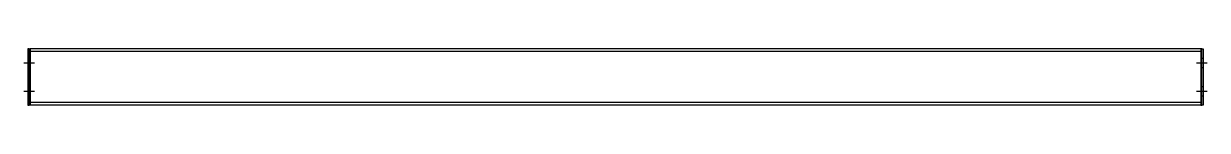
# Model space of a CAD drawing. Header units: millimetres. Extents: x 62204 to 68481, y 43700 to 44000.
import ezdxf

# ---------------------------------------------------------------- set-up
doc = ezdxf.new("R2010")
doc.units = ezdxf.units.MM
doc.header["$LTSCALE"] = 300
doc.header["$MEASUREMENT"] = 0

msp = doc.modelspace()

# ---------------------------------------------------------------- linework, layer by layer
at = {"color": 2}
for p, q in [((62226.3, 43950), (62238.3, 43950)), ((68446.3, 43950), (68458.3, 43950)), ((62226.3, 43900), (62238.3, 43900)), ((68446.3, 43900), (68458.3, 43900)), ((62226.3, 43800), (62238.3, 43800)), ((62226.3, 43750), (62238.3, 43750)), ((68446.3, 43800), (68458.3, 43800)), ((68446.3, 43750), (68458.3, 43750))]:
    msp.add_line(p, q, dxfattribs=at)
for p, q in [((62238.3, 44000), (62238.3, 43700)), ((68446.3, 44000), (62238.3, 44000)), ((68446.3, 43984.9), (62238.3, 43984.9)), ((68458.3, 44000), (68458.3, 43700)), ((68446.3, 43715.1), (62238.3, 43715.1)), ((68446.3, 43700), (62238.3, 43700))]:
    msp.add_line(p, q)
at = {"color": 1}
for p, q in [((62203.9, 43925), (62260.7, 43925)), ((68423.9, 43925), (68480.7, 43925)), ((62203.9, 43775), (62260.7, 43775)), ((68423.9, 43775), (68480.7, 43775))]:
    msp.add_line(p, q, dxfattribs=at)
for points in [[(62232.3, 44000), (62226.3, 44000), (62226.3, 43700), (62232.3, 43700)], [(62232.3, 44000), (62238.3, 44000), (62238.3, 43700), (62232.3, 43700)], [(68452.3, 44000), (68446.3, 44000), (68446.3, 43700), (68452.3, 43700)], [(68452.3, 44000), (68458.3, 44000), (68458.3, 43700), (68452.3, 43700)]]:
    msp.add_lwpolyline(points, close=True)

doc.saveas('drawing.dxf')
